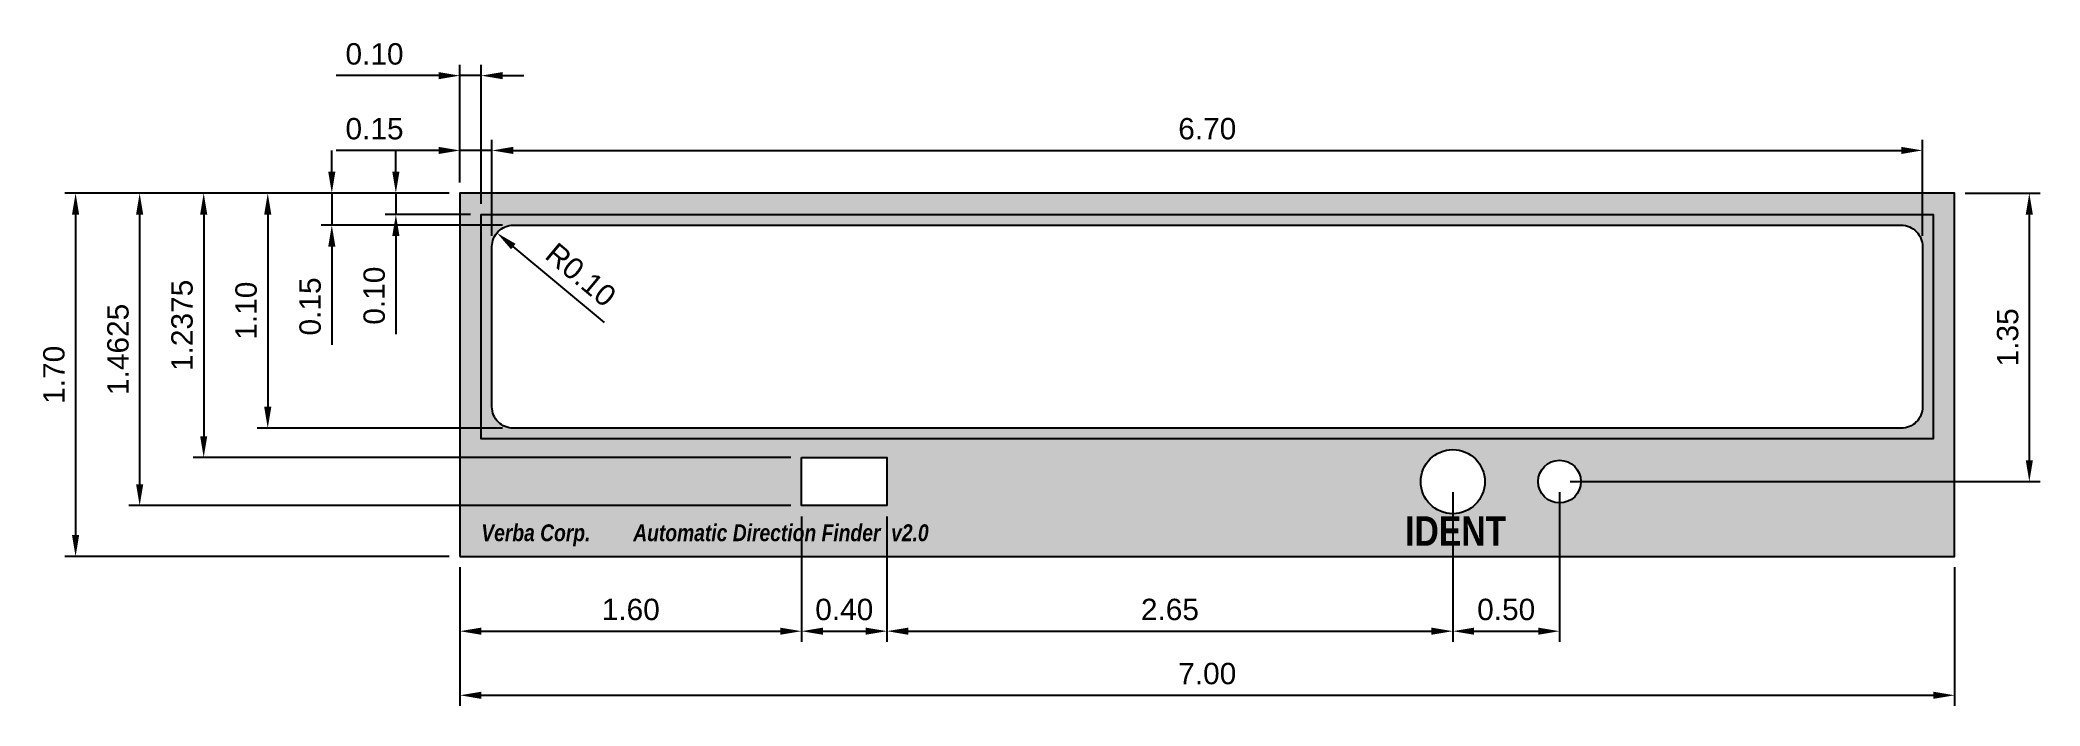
# Model space of a CAD drawing. Header units: inches. Extents: x -1.97 to 7.4, y -0.75 to 2.37.
import ezdxf

# ---------------------------------------------------------------- set-up
doc = ezdxf.new("R2010")
doc.units = ezdxf.units.IN
for name, color, linetype in [('hrany', 250, 'Continuous'), ('koty', 5, 'Continuous'), ('text', 255, 'Continuous')]:
    doc.layers.add(name, color=color, linetype=linetype)
doc.styles.get("Standard").update_dxf_attribs({"font": 'arial.ttf'})
doc.dimstyles.new('RadioStack_annotation_style', dxfattribs={"dimtxt": 0.1, "dimasz": 0.1, "dimexe": 0.05, "dimexo": 0.05, "dimgap": 0.05, "dimtad": 1, "dimzin": 1, "dimdsep": 46, "dimtxsty": 'Standard', "dimcen": 0.1, "dimclrd": 256, "dimadec": 0, "dimazin": 0, "dimtfac": 1, "dimtmove": 0, "dimatfit": 3, "dimfxl": 1, "dimarcsym": 0})

# ---------------------------------------------------------------- blocks, each defined once
blk = doc.blocks.new('*D2')
at = {"layer": 'Defpoints', "color": 0, "lineweight": -3, "transparency": 16777216}
for p in [(0.1, 2.2), (0, 1.65), (0.1, 1.55)]:
    blk.add_point(p, dxfattribs=at)
at = {"layer": 'koty', "color": 0, "lineweight": -2, "transparency": 16777216}
for p, q in [((0, 1.7), (0, 2.25)), ((0.1, 1.6), (0.1, 2.25))]:
    blk.add_line(p, q, dxfattribs=at)
at = {"layer": 'koty', "lineweight": -2, "transparency": 16777216}
for p, q in [((-0.1, 2.2), (-0.5797, 2.2)), ((0.1, 2.2), (0, 2.2)), ((0.2, 2.2), (0.3, 2.2))]:
    blk.add_line(p, q, dxfattribs=at)
at = {"layer": 'koty', "lineweight": -3, "transparency": 16777216}
for points in [[(-0.1, 2.2167), (-0.1, 2.1833), (0, 2.2)], [(0.2, 2.2167), (0.2, 2.1833), (0.1, 2.2)]]:
    blk.add_solid(points, dxfattribs=at)
at = {"layer": 'koty', "color": 0, "lineweight": -3, "transparency": 16777216, "insert": (-0.4, 2.3011), "char_height": 0.1, "attachment_point": 5}
blk.add_mtext('0.10', dxfattribs=at)
blk = doc.blocks.new('*D3')
at = {"layer": 'Defpoints', "color": 0, "lineweight": -3, "transparency": 16777216}
for p in [(0.15, 1.85), (0, 1.65), (0.15, 1.4)]:
    blk.add_point(p, dxfattribs=at)
at = {"layer": 'koty', "color": 0, "lineweight": -2, "transparency": 16777216}
for p, q in [((0, 1.7), (0, 1.9)), ((0.15, 1.45), (0.15, 1.9))]:
    blk.add_line(p, q, dxfattribs=at)
at = {"layer": 'koty', "lineweight": -2, "transparency": 16777216}
for p, q in [((-0.1, 1.85), (-0.5803, 1.85)), ((0.15, 1.85), (0, 1.85)), ((0.25, 1.85), (0.35, 1.85))]:
    blk.add_line(p, q, dxfattribs=at)
at = {"layer": 'koty', "lineweight": -3, "transparency": 16777216}
for points in [[(-0.1, 1.8667), (-0.1, 1.8333), (0, 1.85)], [(0.25, 1.8667), (0.25, 1.8333), (0.15, 1.85)]]:
    blk.add_solid(points, dxfattribs=at)
at = {"layer": 'koty', "color": 0, "lineweight": -3, "transparency": 16777216, "insert": (-0.4, 1.9511), "char_height": 0.1, "attachment_point": 5}
blk.add_mtext('0.15', dxfattribs=at)
blk = doc.blocks.new('*D4')
at = {"layer": 'Defpoints', "color": 0, "lineweight": -3, "transparency": 16777216}
for p in [(6.85, 1.85), (0.15, 1.4), (6.85, 1.4)]:
    blk.add_point(p, dxfattribs=at)
at = {"layer": 'koty', "color": 0, "lineweight": -2, "transparency": 16777216}
for p, q in [((0.15, 1.45), (0.15, 1.9)), ((6.85, 1.45), (6.85, 1.9))]:
    blk.add_line(p, q, dxfattribs=at)
at = {"layer": 'koty', "lineweight": -2, "transparency": 16777216}
blk.add_line((0.25, 1.85), (6.75, 1.85), dxfattribs=at)
at = {"layer": 'koty', "lineweight": -3, "transparency": 16777216}
for points in [[(0.25, 1.8667), (0.25, 1.8333), (0.15, 1.85)], [(6.75, 1.8667), (6.75, 1.8333), (6.85, 1.85)]]:
    blk.add_solid(points, dxfattribs=at)
at = {"layer": 'koty', "color": 0, "lineweight": -3, "transparency": 16777216, "insert": (3.5, 1.9511), "char_height": 0.1, "attachment_point": 5}
blk.add_mtext('6.70', dxfattribs=at)
blk = doc.blocks.new('*D5')
at = {"layer": 'Defpoints', "color": 0, "lineweight": -3, "transparency": 16777216}
for p in [(1.6, 0.1875), (0, -0.05), (1.6, -0.4)]:
    blk.add_point(p, dxfattribs=at)
at = {"layer": 'koty', "color": 0, "lineweight": -2, "transparency": 16777216}
for p, q in [((1.6, 0.1375), (1.6, -0.45)), ((0, -0.1), (0, -0.45))]:
    blk.add_line(p, q, dxfattribs=at)
at = {"layer": 'koty', "lineweight": -2, "transparency": 16777216}
blk.add_line((0.1, -0.4), (1.5, -0.4), dxfattribs=at)
at = {"layer": 'koty', "lineweight": -3, "transparency": 16777216}
for points in [[(0.1, -0.3833), (0.1, -0.4167), (0, -0.4)], [(1.5, -0.3833), (1.5, -0.4167), (1.6, -0.4)]]:
    blk.add_solid(points, dxfattribs=at)
at = {"layer": 'koty', "color": 0, "lineweight": -3, "transparency": 16777216, "insert": (0.8, -0.2989), "char_height": 0.1, "attachment_point": 5}
blk.add_mtext('1.60', dxfattribs=at)
blk = doc.blocks.new('*D6')
at = {"layer": 'Defpoints', "color": 0, "lineweight": -3, "transparency": 16777216}
for p in [(1.6, 0.1875), (2, 0.1875), (2, -0.4)]:
    blk.add_point(p, dxfattribs=at)
at = {"layer": 'koty', "color": 0, "lineweight": -2, "transparency": 16777216}
for p, q in [((1.6, 0.1375), (1.6, -0.45)), ((2, 0.1375), (2, -0.45))]:
    blk.add_line(p, q, dxfattribs=at)
at = {"layer": 'koty', "lineweight": -2, "transparency": 16777216}
blk.add_line((1.7, -0.4), (1.9, -0.4), dxfattribs=at)
at = {"layer": 'koty', "lineweight": -3, "transparency": 16777216}
for points in [[(1.7, -0.3833), (1.7, -0.4167), (1.6, -0.4)], [(1.9, -0.3833), (1.9, -0.4167), (2, -0.4)]]:
    blk.add_solid(points, dxfattribs=at)
at = {"layer": 'koty', "color": 0, "lineweight": -3, "transparency": 16777216, "insert": (1.8, -0.2989), "char_height": 0.1, "attachment_point": 5}
blk.add_mtext('0.40', dxfattribs=at)
blk = doc.blocks.new('*D7')
at = {"layer": 'Defpoints', "color": 0, "lineweight": -3, "transparency": 16777216}
for p in [(4.65, 0.3), (2, 0.1875), (4.65, -0.4)]:
    blk.add_point(p, dxfattribs=at)
at = {"layer": 'koty', "color": 0, "lineweight": -2, "transparency": 16777216}
for p, q in [((4.65, 0.25), (4.65, -0.45)), ((2, 0.1375), (2, -0.45))]:
    blk.add_line(p, q, dxfattribs=at)
at = {"layer": 'koty', "lineweight": -2, "transparency": 16777216}
blk.add_line((2.1, -0.4), (4.55, -0.4), dxfattribs=at)
at = {"layer": 'koty', "lineweight": -3, "transparency": 16777216}
for points in [[(2.1, -0.3833), (2.1, -0.4167), (2, -0.4)], [(4.55, -0.3833), (4.55, -0.4167), (4.65, -0.4)]]:
    blk.add_solid(points, dxfattribs=at)
at = {"layer": 'koty', "color": 0, "lineweight": -3, "transparency": 16777216, "insert": (3.325, -0.2989), "char_height": 0.1, "attachment_point": 5}
blk.add_mtext('2.65', dxfattribs=at)
blk = doc.blocks.new('*D8')
at = {"layer": 'Defpoints', "color": 0, "lineweight": -3, "transparency": 16777216}
for p in [(4.65, 0.3), (5.15, 0.3), (5.15, -0.4)]:
    blk.add_point(p, dxfattribs=at)
at = {"layer": 'koty', "color": 0, "lineweight": -2, "transparency": 16777216}
for p, q in [((4.65, 0.25), (4.65, -0.45)), ((5.15, 0.25), (5.15, -0.45))]:
    blk.add_line(p, q, dxfattribs=at)
at = {"layer": 'koty', "lineweight": -2, "transparency": 16777216}
blk.add_line((4.75, -0.4), (5.05, -0.4), dxfattribs=at)
at = {"layer": 'koty', "lineweight": -3, "transparency": 16777216}
for points in [[(4.75, -0.3833), (4.75, -0.4167), (4.65, -0.4)], [(5.05, -0.3833), (5.05, -0.4167), (5.15, -0.4)]]:
    blk.add_solid(points, dxfattribs=at)
at = {"layer": 'koty', "color": 0, "lineweight": -3, "transparency": 16777216, "insert": (4.9, -0.2989), "char_height": 0.1, "attachment_point": 5}
blk.add_mtext('0.50', dxfattribs=at)
blk = doc.blocks.new('*D9')
at = {"layer": 'Defpoints', "color": 0, "lineweight": -3, "transparency": 16777216}
for p in [(0, -0.05), (7, -0.05), (7, -0.7)]:
    blk.add_point(p, dxfattribs=at)
at = {"layer": 'koty', "color": 0, "lineweight": -2, "transparency": 16777216}
for p, q in [((0, -0.1), (0, -0.75)), ((7, -0.1), (7, -0.75))]:
    blk.add_line(p, q, dxfattribs=at)
at = {"layer": 'koty', "lineweight": -2, "transparency": 16777216}
blk.add_line((0.1, -0.7), (6.9, -0.7), dxfattribs=at)
at = {"layer": 'koty', "lineweight": -3, "transparency": 16777216}
for points in [[(0.1, -0.6833), (0.1, -0.7167), (0, -0.7)], [(6.9, -0.6833), (6.9, -0.7167), (7, -0.7)]]:
    blk.add_solid(points, dxfattribs=at)
at = {"layer": 'koty', "color": 0, "lineweight": -3, "transparency": 16777216, "insert": (3.5, -0.5989), "char_height": 0.1, "attachment_point": 5}
blk.add_mtext('7.00', dxfattribs=at)
blk = doc.blocks.new('*D10')
at = {"layer": 'Defpoints', "color": 0, "lineweight": -3, "transparency": 16777216}
for p in [(0, 1.65), (-0.3, 1.55), (0.1, 1.55)]:
    blk.add_point(p, dxfattribs=at)
at = {"layer": 'koty', "lineweight": -2, "transparency": 16777216}
for p, q in [((-0.3, 1.75), (-0.3, 1.85)), ((-0.3, 1.65), (-0.3, 1.55)), ((-0.3, 1.45), (-0.3, 0.9906))]:
    blk.add_line(p, q, dxfattribs=at)
at = {"layer": 'koty', "color": 0, "lineweight": -2, "transparency": 16777216}
for p, q in [((-0.05, 1.65), (-0.35, 1.65)), ((0.05, 1.55), (-0.35, 1.55))]:
    blk.add_line(p, q, dxfattribs=at)
at = {"layer": 'koty', "lineweight": -3, "transparency": 16777216}
for points in [[(-0.3167, 1.75), (-0.2833, 1.75), (-0.3, 1.65)], [(-0.3167, 1.45), (-0.2833, 1.45), (-0.3, 1.55)]]:
    blk.add_solid(points, dxfattribs=at)
at = {"layer": 'koty', "color": 0, "lineweight": -3, "transparency": 16777216, "insert": (-0.4011, 1.1703), "char_height": 0.1, "attachment_point": 5, "rotation": 90}
blk.add_mtext('0.10', dxfattribs=at)
blk = doc.blocks.new('*D11')
at = {"layer": 'Defpoints', "color": 0, "lineweight": -3, "transparency": 16777216}
for p in [(0, 1.65), (-0.6, 1.5), (0.25, 1.5)]:
    blk.add_point(p, dxfattribs=at)
at = {"layer": 'koty', "lineweight": -2, "transparency": 16777216}
for p, q in [((-0.6, 1.75), (-0.6, 1.85)), ((-0.6, 1.65), (-0.6, 1.5)), ((-0.6, 1.4), (-0.6, 0.9395))]:
    blk.add_line(p, q, dxfattribs=at)
at = {"layer": 'koty', "color": 0, "lineweight": -2, "transparency": 16777216}
for p, q in [((-0.05, 1.65), (-0.65, 1.65)), ((0.2, 1.5), (-0.65, 1.5))]:
    blk.add_line(p, q, dxfattribs=at)
at = {"layer": 'koty', "lineweight": -3, "transparency": 16777216}
for points in [[(-0.6167, 1.75), (-0.5833, 1.75), (-0.6, 1.65)], [(-0.6167, 1.4), (-0.5833, 1.4), (-0.6, 1.5)]]:
    blk.add_solid(points, dxfattribs=at)
at = {"layer": 'koty', "color": 0, "lineweight": -3, "transparency": 16777216, "insert": (-0.7011, 1.1197), "char_height": 0.1, "attachment_point": 5, "rotation": 90}
blk.add_mtext('0.15', dxfattribs=at)
blk = doc.blocks.new('*D12')
at = {"layer": 'Defpoints', "color": 0, "lineweight": -3, "transparency": 16777216}
for p in [(0, 1.65), (-0.9, 0.55), (0.25, 0.55)]:
    blk.add_point(p, dxfattribs=at)
at = {"layer": 'koty', "color": 0, "lineweight": -2, "transparency": 16777216}
for p, q in [((-0.05, 1.65), (-0.95, 1.65)), ((0.2, 0.55), (-0.95, 0.55))]:
    blk.add_line(p, q, dxfattribs=at)
at = {"layer": 'koty', "lineweight": -2, "transparency": 16777216}
blk.add_line((-0.9, 1.55), (-0.9, 0.65), dxfattribs=at)
at = {"layer": 'koty', "lineweight": -3, "transparency": 16777216}
for points in [[(-0.9167, 1.55), (-0.8833, 1.55), (-0.9, 1.65)], [(-0.9167, 0.65), (-0.8833, 0.65), (-0.9, 0.55)]]:
    blk.add_solid(points, dxfattribs=at)
at = {"layer": 'koty', "color": 0, "lineweight": -3, "transparency": 16777216, "insert": (-1.0011, 1.1), "char_height": 0.1, "attachment_point": 5, "rotation": 90}
blk.add_mtext('1.10', dxfattribs=at)
blk = doc.blocks.new('*D13')
at = {"layer": 'Defpoints', "color": 0, "lineweight": -3, "transparency": 16777216}
for p in [(0, 1.65), (-1.2, 0.4125), (1.6, 0.4125)]:
    blk.add_point(p, dxfattribs=at)
at = {"layer": 'koty', "color": 0, "lineweight": -2, "transparency": 16777216}
for p, q in [((-0.05, 1.65), (-1.25, 1.65)), ((1.55, 0.4125), (-1.25, 0.4125))]:
    blk.add_line(p, q, dxfattribs=at)
at = {"layer": 'koty', "lineweight": -2, "transparency": 16777216}
blk.add_line((-1.2, 1.55), (-1.2, 0.5125), dxfattribs=at)
at = {"layer": 'koty', "lineweight": -3, "transparency": 16777216}
for points in [[(-1.2167, 1.55), (-1.1833, 1.55), (-1.2, 1.65)], [(-1.2167, 0.5125), (-1.1833, 0.5125), (-1.2, 0.4125)]]:
    blk.add_solid(points, dxfattribs=at)
at = {"layer": 'koty', "color": 0, "lineweight": -3, "transparency": 16777216, "insert": (-1.3011, 1.0312), "char_height": 0.1, "attachment_point": 5, "rotation": 90}
blk.add_mtext('1.2375', dxfattribs=at)
blk = doc.blocks.new('*D14')
at = {"layer": 'Defpoints', "color": 0, "lineweight": -3, "transparency": 16777216}
for p in [(0, 1.65), (-1.5, 0.1875), (1.6, 0.1875)]:
    blk.add_point(p, dxfattribs=at)
at = {"layer": 'koty', "color": 0, "lineweight": -2, "transparency": 16777216}
for p, q in [((-0.05, 1.65), (-1.55, 1.65)), ((1.55, 0.1875), (-1.55, 0.1875))]:
    blk.add_line(p, q, dxfattribs=at)
at = {"layer": 'koty', "lineweight": -2, "transparency": 16777216}
blk.add_line((-1.5, 1.55), (-1.5, 0.2875), dxfattribs=at)
at = {"layer": 'koty', "lineweight": -3, "transparency": 16777216}
for points in [[(-1.5167, 1.55), (-1.4833, 1.55), (-1.5, 1.65)], [(-1.5167, 0.2875), (-1.4833, 0.2875), (-1.5, 0.1875)]]:
    blk.add_solid(points, dxfattribs=at)
at = {"layer": 'koty', "color": 0, "lineweight": -3, "transparency": 16777216, "insert": (-1.6011, 0.9188), "char_height": 0.1, "attachment_point": 5, "rotation": 90}
blk.add_mtext('1.4625', dxfattribs=at)
blk = doc.blocks.new('*D15')
at = {"layer": 'Defpoints', "color": 0, "lineweight": -3, "transparency": 16777216}
for p in [(0, 1.65), (-1.8, -0.05), (0, -0.05)]:
    blk.add_point(p, dxfattribs=at)
at = {"layer": 'koty', "color": 0, "lineweight": -2, "transparency": 16777216}
for p, q in [((-0.05, 1.65), (-1.85, 1.65)), ((-0.05, -0.05), (-1.85, -0.05))]:
    blk.add_line(p, q, dxfattribs=at)
at = {"layer": 'koty', "lineweight": -2, "transparency": 16777216}
blk.add_line((-1.8, 1.55), (-1.8, 0.05), dxfattribs=at)
at = {"layer": 'koty', "lineweight": -3, "transparency": 16777216}
for points in [[(-1.8167, 1.55), (-1.7833, 1.55), (-1.8, 1.65)], [(-1.8167, 0.05), (-1.7833, 0.05), (-1.8, -0.05)]]:
    blk.add_solid(points, dxfattribs=at)
at = {"layer": 'koty', "color": 0, "lineweight": -3, "transparency": 16777216, "insert": (-1.9011, 0.8), "char_height": 0.1, "attachment_point": 5, "rotation": 90}
blk.add_mtext('1.70', dxfattribs=at)
blk = doc.blocks.new('*D16')
at = {"layer": 'Defpoints', "color": 0, "lineweight": -3, "transparency": 16777216}
for p in [(7, 1.65), (5.15, 0.3), (7.35, 0.3)]:
    blk.add_point(p, dxfattribs=at)
at = {"layer": 'koty', "color": 0, "lineweight": -2, "transparency": 16777216}
for p, q in [((7.05, 1.65), (7.4, 1.65)), ((5.2, 0.3), (7.4, 0.3))]:
    blk.add_line(p, q, dxfattribs=at)
at = {"layer": 'koty', "lineweight": -2, "transparency": 16777216}
blk.add_line((7.35, 1.55), (7.35, 0.4), dxfattribs=at)
at = {"layer": 'koty', "lineweight": -3, "transparency": 16777216}
for points in [[(7.3333, 1.55), (7.3667, 1.55), (7.35, 1.65)], [(7.3333, 0.4), (7.3667, 0.4), (7.35, 0.3)]]:
    blk.add_solid(points, dxfattribs=at)
at = {"layer": 'koty', "color": 0, "lineweight": -3, "transparency": 16777216, "insert": (7.2489, 0.975), "char_height": 0.1, "attachment_point": 5, "rotation": 90}
blk.add_mtext('1.35', dxfattribs=at)
blk = doc.blocks.new('*D17')
at = {"layer": 'Defpoints', "color": 0, "lineweight": -3, "transparency": 16777216}
for p in [(0.1732, 1.464), (0.25, 1.4)]:
    blk.add_point(p, dxfattribs=at)
at = {"layer": 'koty', "lineweight": -2, "transparency": 16777216}
blk.add_line((0.6764, 1.0445), (0.25, 1.4), dxfattribs=at)
at = {"layer": 'koty', "lineweight": -3, "transparency": 16777216}
blk.add_solid([(0.2607, 1.4128), (0.2393, 1.3872), (0.1732, 1.464)], dxfattribs=at)
at = {"layer": 'koty', "color": 0, "lineweight": -3, "transparency": 16777216, "insert": (0.5663, 1.2678), "char_height": 0.1, "attachment_point": 5, "rotation": 320.1782}
blk.add_mtext('R0.10', dxfattribs=at)

msp = doc.modelspace()

# ---------------------------------------------------------------- hatches: boundary and pattern name
at = {"layer": 'hrany', "lineweight": -3}
h = msp.add_hatch(color=256, dxfattribs=at)
h.dxf.hatch_style = 1
h.paths.add_polyline_path([(7, 1.65), (0, 1.65), (0, -0.05), (7, -0.05)])
h.paths.add_polyline_path([(0.25, 0.55, -0.4142136), (0.15, 0.65), (0.15, 1.4, -0.4142136), (0.25, 1.5), (6.75, 1.5, -0.4142136), (6.85, 1.4), (6.85, 0.65, -0.4142136), (6.75, 0.55), (6.25, 0.55)], flags=16)
h.paths.add_polyline_path([(1.6, 0.4125), (2, 0.4125), (2, 0.1875), (1.6, 0.1875)], flags=16)
h.paths.add_polyline_path([(4.8, 0.3, -1), (4.5, 0.3, -1)], flags=16)
h.paths.add_polyline_path([(5.25, 0.3, -1), (5.05, 0.3, -1)], flags=16)
at = {"layer": 'text', "lineweight": -3}
h = msp.add_hatch(color=256, dxfattribs=at)
h.dxf.hatch_style = 1
h.paths.add_polyline_path([(6.9, 1.55), (0.1, 1.55), (0.1, 0.5), (6.25, 0.5), (6.9, 0.5)])
h.paths.add_polyline_path([(0.25, 1.5), (6.75, 1.5, -0.4142136), (6.85, 1.4), (6.85, 0.65, -0.4142136), (6.75, 0.55), (6.32386, 0.55), (0.25, 0.55, -0.4142136), (0.15, 0.65), (0.15, 1.4, -0.4142136)], flags=16)

# ---------------------------------------------------------------- linework, layer by layer
at = {"layer": 'hrany', "lineweight": -3}
msp.add_lwpolyline([(0, -0.05), (7, -0.05), (7, 1.65), (0, 1.65)], close=True, dxfattribs=at)
msp.add_lwpolyline([(6.25, 0.55), (0.25, 0.55, -0.4142136), (0.15, 0.65), (0.15, 1.4, -0.4142136), (0.25, 1.5), (6.75, 1.5, -0.4142136), (6.85, 1.4), (6.85, 0.65, -0.4142136), (6.75, 0.55), (6.25, 0.55)], format="xyb", dxfattribs=at)
at = {"layer": 'hrany'}
msp.add_lwpolyline([(1.6, 0.4125), (2, 0.4125), (2, 0.1875), (1.6, 0.1875)], close=True, dxfattribs=at)
for centre, radius in [((4.65, 0.3), 0.15), ((5.15, 0.3), 0.1)]:
    msp.add_circle(centre, radius, dxfattribs=at)
at = {"layer": 'text', "lineweight": -3}
msp.add_lwpolyline([(6.25, 0.5), (0.1, 0.5), (0.1, 1.55), (6.9, 1.55), (6.9, 0.5), (6.25, 0.5)], dxfattribs=at)
msp.add_lwpolyline([(6.32386, 0.55), (0.25, 0.55, -0.4142136), (0.15, 0.65), (0.15, 1.4, -0.4142136), (0.25, 1.5), (6.75, 1.5, -0.4142136), (6.85, 1.4), (6.85, 0.65, -0.4142136), (6.75, 0.55), (6.32386, 0.55)], format="xyb", dxfattribs=at)

# ---------------------------------------------------------------- texts
at = {"layer": 'text'}
for s, insert, char_height, attachment_point in [('{\\fArial Narrow|b1|i1|c0|p34;Verba Corp.        Automatic Direction Finder  v2.0}', (0.1, 0.1), 0.07874, 1), ('{\\fArial Narrow|b1|i0|c0|p34;IDENT}', (4.9, 0), 0.137795, 9)]:
    msp.add_mtext(s, dxfattribs=dict(at, insert=insert, char_height=char_height, attachment_point=attachment_point))

# ---------------------------------------------------------------- dimensions: what is measured, and where the dimension line sits
at = {"layer": 'koty', "lineweight": -3}
for base, p2, picture, middle in [((0.1, 2.2), (0.1, 1.55), '*D2', (-0.4, 2.2)), ((0.15, 1.85), (0.15, 1.4), '*D3', (-0.4, 1.85))]:
    dim = msp.add_linear_dim(base=base, p1=(0, 1.65), p2=p2, dimstyle='RadioStack_annotation_style', dxfattribs=at)
    dim.commit()
    dim.dimension.update_dxf_attribs({"geometry": picture, "text_midpoint": middle, "dimtype": 160})
for base, p1, p2, picture, middle in [((6.85, 1.85), (0.15, 1.4), (6.85, 1.4), '*D4', (3.5, 1.95106)), ((4.65, -0.4), (2, 0.1875), (4.65, 0.3), '*D7', (3.325, -0.29894)), ((5.15, -0.4), (4.65, 0.3), (5.15, 0.3), '*D8', (4.9, -0.29894)), ((1.6, -0.4), (0, -0.05), (1.6, 0.1875), '*D5', (0.8, -0.29894)), ((2, -0.4), (1.6, 0.1875), (2, 0.1875), '*D6', (1.8, -0.29894)), ((7, -0.7), (0, -0.05), (7, -0.05), '*D9', (3.5, -0.59894))]:
    dim = msp.add_linear_dim(base=base, p1=p1, p2=p2, dimstyle='RadioStack_annotation_style', dxfattribs=at)
    dim.commit()
    dim.dimension.update_dxf_attribs({"geometry": picture, "text_midpoint": middle})
for base, p1, p2, picture, middle in [((-0.6, 1.5), (0, 1.65), (0.25, 1.5), '*D11', (-0.70106, 1.11975)), ((-1.8, -0.05), (0, 1.65), (0, -0.05), '*D15', (-1.90106, 0.8)), ((-0.9, 0.55), (0, 1.65), (0.25, 0.55), '*D12', (-1.00106, 1.1)), ((7.35, 0.3), (7, 1.65), (5.15, 0.3), '*D16', (7.24891, 0.975))]:
    dim = msp.add_linear_dim(base=base, p1=p1, p2=p2, angle=90, dimstyle='RadioStack_annotation_style', dxfattribs=at)
    dim.commit()
    dim.dimension.update_dxf_attribs({"geometry": picture, "text_midpoint": middle})
dim = msp.add_linear_dim(base=(-0.3, 1.55), p1=(0, 1.65), p2=(0.1, 1.55), angle=90, dimstyle='RadioStack_annotation_style', dxfattribs=at)
dim.commit()
dim.dimension.update_dxf_attribs({"geometry": '*D10', "text_midpoint": (-0.3, 1.17029), "dimtype": 160})
for base, p2, picture, middle in [((-1.5, 0.1875), (1.6, 0.1875), '*D14', (-1.60106, 0.91875)), ((-1.2, 0.4125), (1.6, 0.4125), '*D13', (-1.30109, 1.03125))]:
    dim = msp.add_linear_dim(base=base, p1=(0, 1.65), p2=p2, angle=90, dimstyle='RadioStack_annotation_style', override={"dimdec": 4}, dxfattribs=at)
    dim.commit()
    dim.dimension.update_dxf_attribs({"geometry": picture, "text_midpoint": middle})
dim = msp.add_radius_dim(center=(0.25, 1.4), mpoint=(0.1732, 1.46404), dimstyle='RadioStack_annotation_style', dxfattribs=at)
dim.commit()
dim.dimension.update_dxf_attribs({"geometry": '*D17', "text_midpoint": (0.50158, 1.19023), "dimtype": 164})

doc.saveas('drawing.dxf')
